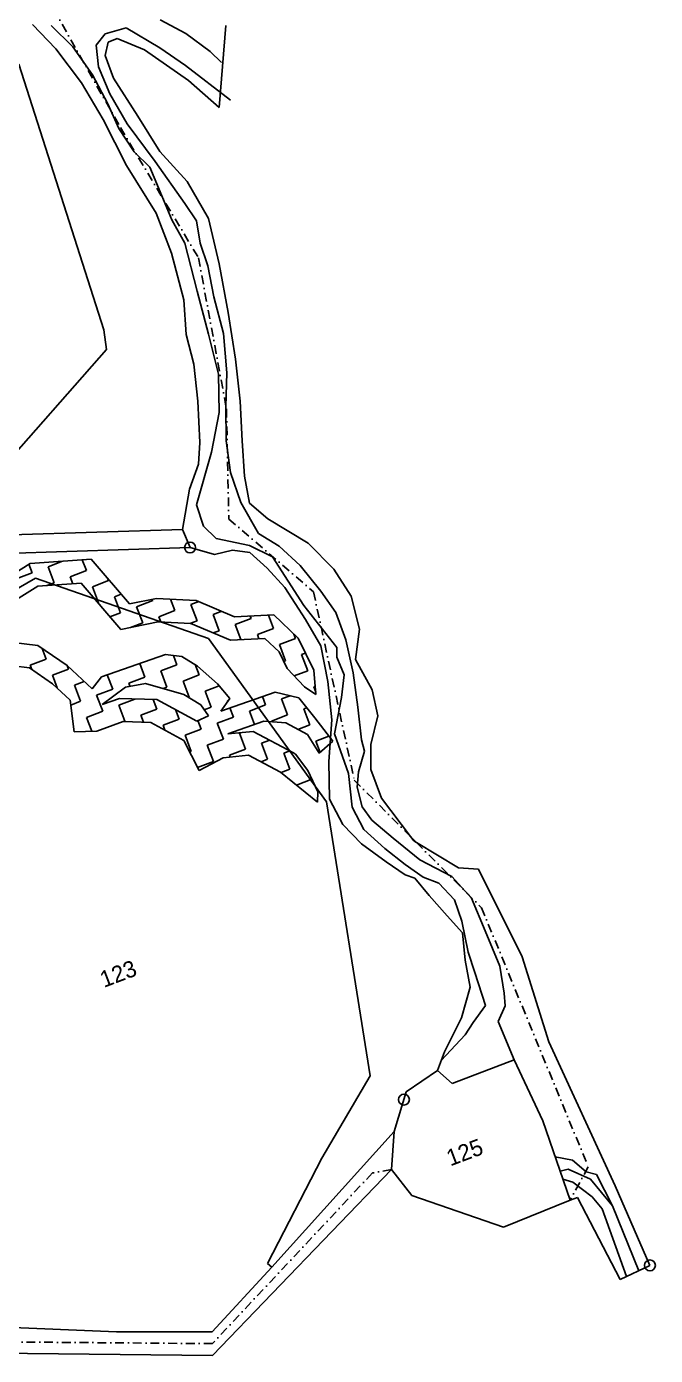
# Model space of a CAD drawing. Header units: metres. Extents: x 307096 to 311250, y 1932270 to 1936190.
# Drawn here: x 310891 to 311250, y 1933715 to 1934472 of the extents above; entities that cross this region are included whole.
import ezdxf

# ---------------------------------------------------------------- set-up
doc = ezdxf.new("R2010")
doc.units = ezdxf.units.M
doc.linetypes.add('DASHDOT', pattern=[1, 0.5, -0.25, 0, -0.25])
for name, color, linetype in [('LINE_WATER', 4, 'Continuous'), ('OFF', 1, 'Continuous'), ('POLY_HATCH', 12, 'Continuous'), ('POLY_PARCEL', 6, 'Continuous'), ('POLY_WATER', 4, 'Continuous'), ('TEXT_PARCEL', 7, 'Continuous'), ('V_BOUND_LINE', 7, 'Continuous'), ('V_BOUND_STREAM_LINE', 7, 'DASHDOT')]:
    doc.layers.add(name, color=color, linetype=linetype)
doc.styles.add('TEXT_MAP', font='')
doc.styles.get('TEXT_MAP').set_extended_font_data('Kruti Dev 050')

msp = doc.modelspace()

# ---------------------------------------------------------------- linework, layer by layer
for centre in [(310984.32, 1934175.6), (311106.19, 1933860.99), (311246.4, 1933766.51)]:
    msp.add_circle(centre, 3.11)
at = {"layer": 'LINE_WATER'}
for p, q in [((310967.24, 1934476.25), (310981.83, 1934468.5)), ((310917.45, 1934460.92), (310905.1, 1934473.1)), ((310935.85, 1934468.4), (310930.8, 1934461.87)), ((310947.82, 1934471.8), (310935.85, 1934468.4)), ((310967, 1934460.35), (310947.82, 1934471.8)), ((310981.83, 1934468.5), (310995.75, 1934458.26)), ((310928.73, 1934444.96), (310917.45, 1934460.92)), ((310930.8, 1934461.87), (310932.13, 1934449.43)), ((310981.68, 1934450.24), (310967, 1934460.35)), ((310995.75, 1934458.26), (311002.15, 1934451.9)), ((310886.73, 1934451), (310935.22, 1934299.56)), ((310937.39, 1934428.36), (310928.73, 1934444.96)), ((310932.13, 1934449.43), (310938.68, 1934434.18)), ((311007.33, 1934430.54), (310981.68, 1934450.24)), ((310938.68, 1934434.18), (310948.53, 1934416.98)), ((310943.64, 1934414.41), (310937.39, 1934428.36)), ((310952.49, 1934401.1), (310943.64, 1934414.41)), ((310948.53, 1934416.98), (310964.4, 1934395.66)), ((310961.38, 1934392.42), (310952.49, 1934401.1)), ((310966.27, 1934380.64), (310961.38, 1934392.42)), ((310964.4, 1934395.66), (310981.33, 1934371.55)), ((310974.01, 1934362.27), (310966.27, 1934380.64)), ((310981.33, 1934371.55), (310988.04, 1934361.79)), ((310981.38, 1934349.1), (310974.01, 1934362.27)), ((310988.04, 1934361.79), (310990.15, 1934349.01)), ((310988.4, 1934321.73), (310981.38, 1934349.1)), ((310990.15, 1934349.01), (310994.52, 1934336.13)), ((310994.52, 1934336.13), (310997.86, 1934318.39)), ((310994.74, 1934297.13), (310988.4, 1934321.73)), ((310997.86, 1934318.39), (311003.3, 1934297.61)), ((310935.22, 1934299.56), (310936.72, 1934288.44)), ((311000.59, 1934274.3), (310994.74, 1934297.13)), ((311003.3, 1934297.61), (311005.21, 1934275.18)), ((310936.72, 1934288.44), (310857.62, 1934198.77)), ((311000.85, 1934252.58), (311000.59, 1934274.3)), ((311005.21, 1934275.18), (311004.63, 1934255.96)), ((311004.63, 1934255.96), (311004.82, 1934236.39)), ((310996.45, 1934229.98), (311000.85, 1934252.58)), ((311004.82, 1934236.39), (311007.32, 1934218.33)), ((310987.9, 1934199.94), (310996.45, 1934229.98)), ((311007.32, 1934218.33), (311013.28, 1934201.26)), ((310992.01, 1934187.86), (310987.9, 1934199.94)), ((311013.28, 1934201.26), (311023.34, 1934183.5)), ((310999.25, 1934180.71), (310992.01, 1934187.86)), ((311018.15, 1934176.7), (310999.25, 1934180.71)), ((311023.34, 1934183.5), (311035.16, 1934176.3)), ((311031.33, 1934170.36), (311018.15, 1934176.7)), ((311035.16, 1934176.3), (311047.13, 1934165.33)), ((311049.19, 1934142.62), (311031.33, 1934170.36)), ((311047.13, 1934165.33), (311058.86, 1934150.76)), ((310760.94, 1934080.84), (310896.24, 1934158.06)), ((310896.24, 1934158.06), (310994.84, 1934123.77)), ((311058.86, 1934150.76), (311067.47, 1934138.52)), ((311067.96, 1934118.61), (311049.19, 1934142.62)), ((311067.47, 1934138.52), (311073.18, 1934122.95)), ((310994.84, 1934123.77), (311062.03, 1934030.63)), ((311073.18, 1934122.95), (311077.22, 1934104.19)), ((311067.96, 1934113.18), (311067.96, 1934118.61)), ((311072.05, 1934103.05), (311067.96, 1934113.18)), ((311077.22, 1934104.19), (311079.97, 1934084.63)), ((311070.6, 1934090.12), (311072.05, 1934103.05)), ((311066.54, 1934069.44), (311070.6, 1934090.12)), ((311079.97, 1934084.63), (311082.01, 1934066.08)), ((311074.59, 1934046.91), (311066.54, 1934069.44)), ((311082.01, 1934066.08), (311083.68, 1934059.53)), ((311083.68, 1934059.53), (311080.25, 1934047.86)), ((311076.76, 1934027.68), (311074.59, 1934046.91)), ((311080.25, 1934047.86), (311079.55, 1934039.13)), ((311079.55, 1934039.13), (311082.35, 1934027.89)), ((311062.03, 1934030.63), (311086.96, 1933874.52)), ((311082.35, 1934027.89), (311087.95, 1934020.26)), ((311083.28, 1934014.91), (311076.76, 1934027.68)), ((311087.95, 1934020.26), (311099.98, 1934009.95)), ((311095.31, 1934004.04), (311083.28, 1934014.91)), ((311099.98, 1934009.95), (311115.32, 1933997.69)), ((311106.86, 1933994.94), (311095.31, 1934004.04)), ((311115.32, 1933997.69), (311133.48, 1933988.1)), ((311117.11, 1933987.85), (311106.86, 1933994.94)), ((311126.01, 1933984.35), (311117.11, 1933987.85)), ((311135.03, 1933974.83), (311126.01, 1933984.35)), ((311133.48, 1933988.1), (311144.64, 1933975.86)), ((311139.15, 1933962.75), (311135.03, 1933974.83)), ((311144.64, 1933975.86), (311152.46, 1933957.26)), ((311142.74, 1933944.96), (311139.15, 1933962.75)), ((311152.46, 1933957.26), (311160.91, 1933936.97)), ((311146.61, 1933933.5), (311142.74, 1933944.96)), ((311160.91, 1933936.97), (311163.3, 1933921.75)), ((311152.73, 1933914.7), (311146.61, 1933933.5)), ((311145.61, 1933904.97), (311152.73, 1933914.7)), ((311163.96, 1933914.49), (311159.86, 1933905.44)), ((311163.3, 1933921.75), (311163.96, 1933914.49)), ((311141.13, 1933897.94), (311145.61, 1933904.97)), ((311159.86, 1933905.44), (311169.03, 1933883.61)), ((311127.4, 1933883.2), (311141.13, 1933897.94)), ((311086.96, 1933874.52), (311059.48, 1933827.65)), ((311059.48, 1933827.65), (311028.54, 1933767.58)), ((311202.17, 1933826.42), (311192.37, 1933828.37)), ((311209.99, 1933819.8), (311202.17, 1933826.42)), ((311195.17, 1933820.24), (311199.71, 1933821.35)), ((311199.71, 1933821.35), (311212.46, 1933815.76)), ((311215.86, 1933818.35), (311209.99, 1933819.8)), ((311224.96, 1933800.5), (311215.86, 1933818.35)), ((311202.52, 1933813.9), (311196.76, 1933815.62)), ((311213.55, 1933805.66), (311202.52, 1933813.9)), ((311212.46, 1933815.76), (311224.96, 1933800.5)), ((311219.21, 1933798.81), (311213.55, 1933805.66)), ((311233.05, 1933760.15), (311219.21, 1933798.81)), ((311240.13, 1933763.52), (311224.96, 1933800.5)), ((311028.54, 1933767.58), (311030.86, 1933765.53))]:
    msp.add_line(p, q, dxfattribs=at)
at = {"layer": 'OFF'}
msp.add_line((311000.9, 1934426.28), (311004.75, 1934473.14), dxfattribs=at)
at = {"layer": 'POLY_HATCH'}
for p, q in [((310867.57, 1934150.41), (310893.27, 1934166.56)), ((310893.27, 1934166.56), (310928.01, 1934168.91)), ((310928.01, 1934168.91), (310949.81, 1934143.45)), ((310897.48, 1934153.62), (310872.96, 1934138.22)), ((310922.29, 1934155.3), (310897.48, 1934153.62)), ((310944.85, 1934128.96), (310922.29, 1934155.3)), ((310949.81, 1934143.45), (310965.12, 1934146.6)), ((310965.12, 1934146.6), (310987.82, 1934145.37)), ((310987.82, 1934145.37), (311009.7, 1934136.18)), ((311009.7, 1934136.18), (311032.03, 1934137.19)), ((311032.03, 1934137.19), (311045.85, 1934124.01)), ((310966.11, 1934133.33), (310944.85, 1934128.96)), ((310984.82, 1934132.31), (310966.11, 1934133.33)), ((311007.33, 1934122.86), (310984.82, 1934132.31)), ((310872.23, 1934122.85), (310897.54, 1934119.83)), ((310897.54, 1934119.83), (310914.28, 1934108.32)), ((311027, 1934123.75), (311007.33, 1934122.86)), ((311035.05, 1934116.07), (311027, 1934123.75)), ((311045.85, 1934124.01), (311054.91, 1934105.69)), ((310933.94, 1934101.89), (310970.31, 1934114.73)), ((310970.31, 1934114.73), (310979.59, 1934113.41)), ((310979.59, 1934113.41), (310988.62, 1934108.05)), ((311039.75, 1934106.57), (311035.05, 1934116.07)), ((310892.75, 1934107.11), (310873.97, 1934109.35)), ((310905.98, 1934098.01), (310892.75, 1934107.11)), ((310914.28, 1934108.32), (310928.48, 1934095)), ((310988.62, 1934108.05), (310999.92, 1934097.85)), ((311049.5, 1934096.31), (311039.75, 1934106.57)), ((311054.91, 1934105.69), (311056.08, 1934091.82)), ((310915.97, 1934088.64), (310905.98, 1934098.01)), ((310928.48, 1934095), (310933.94, 1934101.89)), ((310947.54, 1934096.06), (310934.18, 1934086.08)), ((310959.01, 1934098.2), (310947.54, 1934096.06)), ((310980.68, 1934091.91), (310959.01, 1934098.2)), ((310999.92, 1934097.85), (311007, 1934089.56)), ((311056.08, 1934091.82), (311049.5, 1934096.31)), ((310918.23, 1934070.62), (310915.97, 1934088.64)), ((310934.18, 1934086.08), (310944.08, 1934089.65)), ((310944.08, 1934089.65), (310965.47, 1934088.95)), ((310965.47, 1934088.95), (310988.13, 1934076.64)), ((310990.39, 1934085.93), (310980.68, 1934091.91)), ((311001.82, 1934082.35), (311032.83, 1934093.17)), ((311007, 1934089.56), (311001.82, 1934082.35)), ((311032.83, 1934093.17), (311046.33, 1934089.93)), ((311046.33, 1934089.93), (311055.47, 1934078.48)), ((310994.91, 1934079.75), (310990.39, 1934085.93)), ((310946.18, 1934076.38), (310931.24, 1934070.98)), ((310961.91, 1934075.87), (310946.18, 1934076.38)), ((310980.86, 1934065.57), (310961.91, 1934075.87)), ((310988.13, 1934076.64), (310994.91, 1934079.75)), ((311026.32, 1934076.69), (311005.84, 1934069.35)), ((311038.96, 1934075.76), (311026.32, 1934076.69)), ((311051.16, 1934068.97), (311038.96, 1934075.76)), ((311055.47, 1934078.48), (311065.72, 1934065.26)), ((310931.24, 1934070.98), (310918.23, 1934070.62)), ((311005.84, 1934069.35), (311020.37, 1934070.77)), ((311020.37, 1934070.77), (311043.24, 1934058.7)), ((311057.81, 1934058.33), (311051.16, 1934068.97)), ((310989.45, 1934048.51), (310980.86, 1934065.57)), ((311043.24, 1934058.7), (311044.32, 1934057.82)), ((311065.72, 1934065.26), (311057.81, 1934058.33)), ((311003.18, 1934055.84), (310989.45, 1934048.51)), ((311017.71, 1934057.25), (311003.18, 1934055.84)), ((311035.92, 1934047.64), (311017.71, 1934057.25)), ((311044.32, 1934057.82), (311051.5, 1934048.52)), ((311056.97, 1934030.49), (311035.92, 1934047.64)), ((311051.5, 1934048.52), (311057.09, 1934036.32)), ((311057.09, 1934036.32), (311056.97, 1934030.49))]:
    msp.add_line(p, q, dxfattribs=at)
at = {"layer": 'POLY_HATCH', "linetype": 'Continuous'}
for p, q in [((310894.28, 1934161.24), (310892.47, 1934166.05)), ((310903.44, 1934164.69), (310911.71, 1934167.81)), ((310906.9, 1934155.53), (310903.44, 1934164.69)), ((310925.21, 1934162.44), (310922.9, 1934168.57)), ((310885.13, 1934157.78), (310894.28, 1934161.24)), ((310916.05, 1934158.99), (310925.21, 1934162.44)), ((310917.57, 1934154.98), (310916.05, 1934158.99)), ((310928.67, 1934153.28), (310937.83, 1934156.74)), ((310937.83, 1934156.74), (310937.34, 1934158.01)), ((310902.78, 1934153.98), (310906.9, 1934155.53)), ((310932.12, 1934144.12), (310928.67, 1934153.28)), ((310941.28, 1934147.58), (310945.06, 1934149)), ((310931.92, 1934144.05), (310932.12, 1934144.12)), ((310944.73, 1934138.42), (310941.28, 1934147.58)), ((310953.89, 1934141.88), (310963.05, 1934145.33)), ((310957.35, 1934132.72), (310953.89, 1934141.88)), ((310963.05, 1934145.33), (310962.76, 1934146.11)), ((310975.66, 1934139.63), (310973.2, 1934146.16)), ((310984.82, 1934143.08), (310989.27, 1934144.76)), ((310988.28, 1934133.92), (310984.82, 1934143.08)), ((310938.69, 1934136.14), (310944.73, 1934138.42)), ((310966.51, 1934136.17), (310975.66, 1934139.63)), ((310967.61, 1934133.25), (310966.51, 1934136.17)), ((310984.11, 1934132.35), (310988.28, 1934133.92)), ((310997.43, 1934137.38), (311002.39, 1934139.25)), ((311000.89, 1934128.22), (310997.43, 1934137.38)), ((311010.05, 1934131.67), (311019.21, 1934135.13)), ((311019.21, 1934135.13), (311018.66, 1934136.58)), ((311031.82, 1934129.42), (311028.94, 1934137.05)), ((310950.41, 1934130.1), (310957.35, 1934132.72)), ((310997.56, 1934126.96), (311000.89, 1934128.22)), ((311013.27, 1934123.13), (311010.05, 1934131.67)), ((311022.66, 1934125.97), (311031.82, 1934129.42)), ((311044.43, 1934123.72), (311043.46, 1934126.28)), ((311023.55, 1934123.6), (311022.66, 1934125.97)), ((311035.27, 1934120.27), (311044.43, 1934123.72)), ((311038.73, 1934111.11), (311035.27, 1934120.27)), ((310893.24, 1934108.54), (310902.4, 1934111.99)), ((310902.4, 1934111.99), (310900.11, 1934118.07)), ((310976.87, 1934108.7), (310974.84, 1934114.09)), ((311037.7, 1934110.72), (311038.73, 1934111.11)), ((311047.89, 1934114.56), (311050.11, 1934115.4)), ((311051.34, 1934105.4), (311047.89, 1934114.56)), ((310894.14, 1934106.16), (310893.24, 1934108.54)), ((310905.85, 1934102.83), (310915.01, 1934106.29)), ((310915.01, 1934106.29), (310914.23, 1934108.35)), ((310958.55, 1934101.79), (310955.63, 1934109.55)), ((310967.71, 1934105.24), (310976.87, 1934108.7)), ((310971.17, 1934096.08), (310967.71, 1934105.24)), ((310989.48, 1934102.99), (310987.27, 1934108.85)), ((311043.62, 1934102.49), (311051.34, 1934105.4)), ((310908.6, 1934095.56), (310905.85, 1934102.83)), ((310918.47, 1934097.13), (310923.99, 1934099.21)), ((310921.92, 1934087.97), (310918.47, 1934097.13)), ((310940.24, 1934094.88), (310937.16, 1934103.03)), ((310949.39, 1934098.33), (310958.55, 1934101.79)), ((310950.07, 1934096.53), (310949.39, 1934098.33)), ((310969.04, 1934095.28), (310971.17, 1934096.08)), ((310980.32, 1934099.54), (310989.48, 1934102.99)), ((310983.78, 1934090.38), (310980.32, 1934099.54)), ((310992.94, 1934093.84), (311000.82, 1934096.81)), ((311054.79, 1934096.25), (311055.68, 1934096.58)), ((311055.97, 1934093.14), (311054.79, 1934096.25)), ((310931.08, 1934091.42), (310940.24, 1934094.88)), ((310934.53, 1934082.27), (310931.08, 1934091.42)), ((310943.69, 1934085.72), (310952.85, 1934089.18)), ((310952.85, 1934089.18), (310952.78, 1934089.37)), ((310965.46, 1934083.47), (310963.37, 1934089.02)), ((310983.39, 1934090.24), (310983.78, 1934090.38)), ((310996.39, 1934084.68), (310992.94, 1934093.84)), ((311027.32, 1934085.88), (311025.53, 1934090.62)), ((311036.48, 1934089.34), (311041.27, 1934091.15)), ((311039.93, 1934080.18), (311036.48, 1934089.34)), ((310916.32, 1934085.86), (310921.92, 1934087.97)), ((310925.37, 1934078.81), (310934.53, 1934082.27)), ((310947.15, 1934076.56), (310943.69, 1934085.72)), ((310956.3, 1934080.02), (310965.46, 1934083.47)), ((310978.07, 1934077.77), (310976.02, 1934083.22)), ((310992.41, 1934083.17), (310996.39, 1934084.68)), ((311005.55, 1934088.13), (311006.13, 1934088.35)), ((311005.69, 1934087.75), (311005.55, 1934088.13)), ((311009, 1934078.97), (311007.04, 1934084.17)), ((311018.16, 1934082.43), (311027.32, 1934085.88)), ((311021.04, 1934074.8), (311018.16, 1934082.43)), ((311049.09, 1934083.63), (311050.83, 1934084.29)), ((311052.55, 1934074.48), (311049.09, 1934083.63)), ((310928.36, 1934070.9), (310925.37, 1934078.81)), ((310946.62, 1934076.37), (310947.15, 1934076.56)), ((310957.82, 1934076), (310956.3, 1934080.02)), ((310968.92, 1934074.31), (310978.07, 1934077.77)), ((310969.98, 1934071.48), (310968.92, 1934074.31)), ((310990.69, 1934072.06), (310988.84, 1934076.96)), ((310999.85, 1934075.52), (311009, 1934078.97)), ((311003.3, 1934066.36), (310999.85, 1934075.52)), ((311030.77, 1934076.72), (311039.93, 1934080.18)), ((311030.91, 1934076.35), (311030.77, 1934076.72)), ((311045.82, 1934071.94), (311052.55, 1934074.48)), ((310981.53, 1934068.61), (310990.69, 1934072.06)), ((310984.98, 1934059.45), (310981.53, 1934068.61)), ((310994.14, 1934062.91), (311003.3, 1934066.36)), ((311012.46, 1934069.82), (311013.12, 1934070.06)), ((311015.91, 1934060.66), (311012.46, 1934069.82)), ((311025.07, 1934064.11), (311029.69, 1934065.85)), ((311056, 1934065.32), (311063.49, 1934068.14)), ((310984.11, 1934059.12), (310984.98, 1934059.45)), ((310997.6, 1934053.75), (310994.14, 1934062.91)), ((311006.75, 1934057.2), (311015.91, 1934060.66)), ((311028.53, 1934054.95), (311025.07, 1934064.11)), ((311037.68, 1934058.41), (311041.24, 1934059.75)), ((311041.14, 1934049.25), (311037.68, 1934058.41)), ((311058.43, 1934058.87), (311056, 1934065.32)), ((310988.53, 1934050.33), (310997.6, 1934053.75)), ((311007.13, 1934056.22), (311006.75, 1934057.2)), ((311024.76, 1934053.53), (311028.53, 1934054.95)), ((311036.22, 1934047.39), (311041.14, 1934049.25)), ((311045, 1934040.25), (311053.75, 1934043.55)), ((311053.75, 1934043.55), (311053.62, 1934043.91))]:
    msp.add_line(p, q, dxfattribs=at)
at = {"layer": 'POLY_PARCEL'}
for p, q in [((311107.56, 1933865.53), (311125.24, 1933877.64)), ((311100.68, 1933842.74), (311107.56, 1933865.53))]:
    msp.add_line(p, q, dxfattribs=at)
at = {"layer": 'POLY_WATER'}
for p, q in [((310894.61, 1934473.63), (310907.92, 1934459.85)), ((310907.92, 1934459.85), (310922.44, 1934440.41)), ((310935.97, 1934456.06), (310937.58, 1934463.54)), ((310937.58, 1934463.54), (310942.75, 1934465.65)), ((310942.75, 1934465.65), (310958.31, 1934459.29)), ((310940.73, 1934443.03), (310935.97, 1934456.06)), ((310958.31, 1934459.29), (310983.45, 1934441.71)), ((310922.44, 1934440.41), (310934.76, 1934419.53)), ((310954.52, 1934421.48), (310940.73, 1934443.03)), ((310983.45, 1934441.71), (311000.9, 1934426.28)), ((310934.76, 1934419.53), (310948.18, 1934393.25)), ((310967.17, 1934401.33), (310954.52, 1934421.48)), ((310982.69, 1934384.11), (310967.17, 1934401.33)), ((310948.18, 1934393.25), (310965, 1934366.12)), ((310994.74, 1934363.12), (310982.69, 1934384.11)), ((310965, 1934366.12), (310973.76, 1934343.29)), ((311000.99, 1934337.2), (310994.74, 1934363.12)), ((310973.76, 1934343.29), (310980.86, 1934316.77)), ((311006.05, 1934309.61), (311000.99, 1934337.2)), ((310980.86, 1934316.77), (310982.08, 1934296.9)), ((311010.17, 1934282.88), (311006.05, 1934309.61)), ((310982.08, 1934296.9), (310986.45, 1934280.05)), ((310986.45, 1934280.05), (310988.71, 1934259.04)), ((311012.9, 1934259), (311010.17, 1934282.88)), ((310988.71, 1934259.04), (310989.81, 1934235.46)), ((311013.96, 1934236.31), (311012.9, 1934259)), ((310989.81, 1934235.46), (310989.11, 1934223.12)), ((311015.29, 1934216.18), (311013.96, 1934236.31)), ((310989.11, 1934223.12), (310983.96, 1934208.79)), ((311018.14, 1934200.9), (311015.29, 1934216.18)), ((310983.96, 1934208.79), (310980, 1934185.96)), ((311028.73, 1934191.9), (311018.14, 1934200.9)), ((311051.68, 1934178.04), (311028.73, 1934191.9)), ((310980, 1934185.96), (310882.46, 1934182.78)), ((310980, 1934185.96), (310984.32, 1934175.6)), ((310878.91, 1934172.2), (310984.32, 1934175.6)), ((310984.32, 1934175.6), (310998.26, 1934171.69)), ((310998.26, 1934171.69), (311008.49, 1934174.17)), ((311008.49, 1934174.17), (311018.32, 1934172.84)), ((311018.32, 1934172.84), (311028.27, 1934163.9)), ((311066.16, 1934163.22), (311051.68, 1934178.04)), ((311028.27, 1934163.9), (311038.39, 1934152.89)), ((311076.09, 1934147.85), (311066.16, 1934163.22)), ((311038.39, 1934152.89), (311050.06, 1934134.52)), ((311080.9, 1934129.03), (311076.09, 1934147.85)), ((311050.06, 1934134.52), (311058.88, 1934119.66)), ((311078.66, 1934111.83), (311080.9, 1934129.03)), ((311058.88, 1934119.66), (311062.75, 1934099.26)), ((311088.12, 1934094.46), (311078.66, 1934111.83)), ((311062.75, 1934099.26), (311065.05, 1934077.35)), ((311091.41, 1934079.65), (311088.12, 1934094.46)), ((311065.05, 1934077.35), (311063.43, 1934053.66)), ((311087.34, 1934063.28), (311091.41, 1934079.65)), ((311087.34, 1934049.07), (311087.34, 1934063.28)), ((311063.43, 1934053.66), (311063.72, 1934032.21)), ((311093.32, 1934032.83), (311087.34, 1934049.07)), ((311063.72, 1934032.21), (311071.43, 1934017.85)), ((311110.02, 1934010.86), (311093.32, 1934032.83)), ((311071.43, 1934017.85), (311081.92, 1934006.67)), ((311081.92, 1934006.67), (311095.99, 1933996.54)), ((311111.84, 1934008.48), (311110.02, 1934010.86)), ((311113.28, 1934007.6), (311111.84, 1934008.48)), ((311137.26, 1933993), (311113.28, 1934007.6)), ((311095.99, 1933996.54), (311106.88, 1933989.18)), ((311148.7, 1933992.27), (311137.26, 1933993)), ((311173.64, 1933942.37), (311148.7, 1933992.27)), ((311106.88, 1933989.18), (311112.39, 1933987.13)), ((311112.39, 1933987.13), (311120.56, 1933977.22)), ((311120.56, 1933977.22), (311130.89, 1933965.68)), ((311130.89, 1933965.68), (311139.6, 1933955.97)), ((311139.6, 1933955.97), (311141.01, 1933940.45)), ((311141.01, 1933940.45), (311143.87, 1933925.17)), ((311188.83, 1933893.98), (311173.64, 1933942.37)), ((311143.87, 1933925.17), (311139.02, 1933907.6)), ((311139.02, 1933907.6), (311129.36, 1933888.21)), ((311226.53, 1933811.9), (311188.83, 1933893.98)), ((311129.36, 1933888.21), (311125.24, 1933877.64)), ((311125.24, 1933877.64), (311133.68, 1933870.27)), ((311133.68, 1933870.27), (311169.03, 1933883.61)), ((311169.03, 1933883.61), (311185.33, 1933848.87)), ((311185.33, 1933848.87), (311200.84, 1933803.74)), ((311100.68, 1933842.74), (311030.86, 1933765.53)), ((311099.13, 1933821.12), (311100.68, 1933842.74)), ((311099.13, 1933821.12), (310997.03, 1933715.24)), ((311246.4, 1933766.51), (311226.53, 1933811.9)), ((311200.84, 1933803.74), (311205.04, 1933805.17)), ((311205.04, 1933805.17), (311229.41, 1933758.42)), ((311030.86, 1933765.53), (310996.88, 1933728.77)), ((311229.41, 1933758.42), (311246.4, 1933766.51)), ((310942.39, 1933728.66), (310755.28, 1933736.45)), ((310996.88, 1933728.77), (310942.39, 1933728.66)), ((310997.03, 1933715.24), (310749.43, 1933717.76))]:
    msp.add_line(p, q, dxfattribs=at)
at = {"layer": 'V_BOUND_LINE'}
for p, q in [((311110.7, 1933806.45), (311099.13, 1933821.12)), ((311162.95, 1933788.34), (311110.7, 1933806.45)), ((311200.84, 1933803.74), (311162.95, 1933788.34))]:
    msp.add_line(p, q, dxfattribs=at)
at = {"layer": 'V_BOUND_STREAM_LINE', "ltscale": 10}
for p, q in [((310901.49, 1934491.35), (310944.6, 1934414.96)), ((310944.6, 1934414.96), (310989.15, 1934340.58)), ((310989.15, 1934340.58), (311005.06, 1934254.67)), ((311005.06, 1934254.67), (311006.41, 1934191.82)), ((311006.41, 1934191.82), (311054.68, 1934150.34)), ((311054.68, 1934150.34), (311077.93, 1934043.02)), ((311077.93, 1934043.02), (311110.02, 1934010.86)), ((311110.02, 1934010.86), (311113.28, 1934007.6)), ((311113.28, 1934007.6), (311150.41, 1933970.38)), ((311150.41, 1933970.38), (311211.25, 1933822.68)), ((311088.23, 1933819.19), (310997.08, 1933721.94)), ((311099.13, 1933821.12), (311088.23, 1933819.19)), ((311211.25, 1933822.68), (311200.84, 1933803.74)), ((310997.08, 1933721.94), (310726.41, 1933724.2))]:
    msp.add_line(p, q, dxfattribs=at)

# ---------------------------------------------------------------- texts
at = {"layer": 'TEXT_PARCEL', "style": 'TEXT_MAP'}
for s, p in [('123', (310935.21, 1933924.65)), ('125', (311132.65, 1933822.91))]:
    msp.add_text(s, height=9.397, rotation=20.66671, dxfattribs=at).set_placement(p)

doc.saveas('drawing.dxf')
